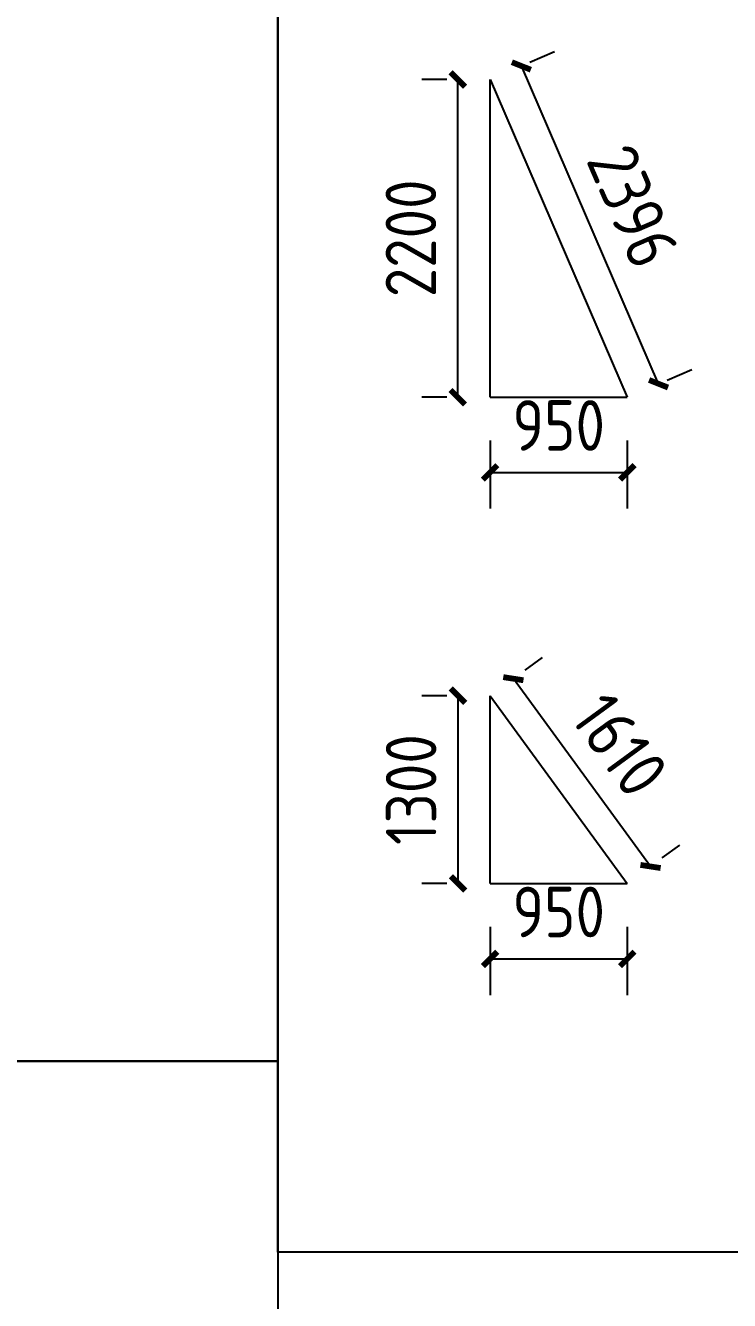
# Model space of a CAD drawing. Extents: x 533809 to 747315, y -17138 to 180511.
# Drawn here: x 649036 to 653911, y 53655 to 62481 of the extents above; entities that cross this region are included whole.
import ezdxf

# ---------------------------------------------------------------- set-up
doc = ezdxf.new("R2010")
doc.units = 0
doc.header["$LTSCALE"] = 1000
doc.header["$MEASUREMENT"] = 0
doc.styles.get("Standard").update_dxf_attribs({"font": 'gbenor.shx', "bigfont": 'gbcbig.shx'})
doc.dimstyles.get("Standard").update_dxf_attribs({"dimscale": 100, "dimtxt": 3.5, "dimasz": 1, "dimexe": 2.5, "dimexo": 3, "dimgap": 1.5, "dimtad": 1, "dimdec": 0, "dimzin": 0, "dimdsep": 46, "dimtxsty": 'Standard', "dimblk": 'ARCHTICK', "dimcen": 0.09, "dimadec": 0, "dimazin": 0, "dimtfac": 1, "dimtdec": 0, "dimtix": 1, "dimtmove": 2, "dimatfit": 3, "dimfxl": 1, "dimtolj": 1, "dimtzin": 0, "dimarcsym": 0})

# ---------------------------------------------------------------- blocks, each defined once
blk = doc.blocks.new('_ArchTick')
at = {"color": 0, "linetype": 'ByBlock', "const_width": 0.4}
blk.add_lwpolyline([(-0.5, -0.5), (0.5, 0.5)], dxfattribs=at)
blk = doc.blocks.new('*D2052')
at = {"color": 0, "lineweight": -2}
for p, q in [((652253.7, 59607.9), (652253.7, 59137.7)), ((653203.7, 59607.9), (653203.7, 59137.7)), ((652253.7, 59387.7), (653203.7, 59387.7))]:
    blk.add_line(p, q, dxfattribs=at)
at = {"layer": 'Defpoints', "color": 0}
for p in [(652253.7, 59907.9), (653203.7, 59907.9), (653203.7, 59387.7)]:
    blk.add_point(p, dxfattribs=at)
at = {"color": 0, "lineweight": -2, "xscale": 100, "yscale": 100, "zscale": 100, "rotation": 180}
blk.add_blockref('_ArchTick', (652253.7, 59387.7), dxfattribs=at)
at = {"color": 0, "lineweight": -2, "xscale": 100, "yscale": 100, "zscale": 100}
blk.add_blockref('_ArchTick', (653203.7, 59387.7), dxfattribs=at)
at = {"color": 0, "insert": (652728.7, 59712.7), "char_height": 350, "attachment_point": 5}
blk.add_mtext('\\A1;950', dxfattribs=at)
blk = doc.blocks.new('*D2055')
at = {"color": 0, "lineweight": -2}
for p, q in [((652253.7, 56242.1), (652253.7, 55769.7)), ((653203.7, 56242.1), (653203.7, 55769.7)), ((652253.7, 56019.7), (653203.7, 56019.7))]:
    blk.add_line(p, q, dxfattribs=at)
at = {"layer": 'Defpoints', "color": 0}
for p in [(652253.7, 56542.1), (653203.7, 56542.1), (653203.7, 56019.7)]:
    blk.add_point(p, dxfattribs=at)
at = {"color": 0, "lineweight": -2, "xscale": 100, "yscale": 100, "zscale": 100, "rotation": 180}
blk.add_blockref('_ArchTick', (652253.7, 56019.7), dxfattribs=at)
at = {"color": 0, "lineweight": -2, "xscale": 100, "yscale": 100, "zscale": 100}
blk.add_blockref('_ArchTick', (653203.7, 56019.7), dxfattribs=at)
at = {"color": 0, "insert": (652728.7, 56344.7), "char_height": 350, "attachment_point": 5}
blk.add_mtext('\\A1;950', dxfattribs=at)
blk = doc.blocks.new('*D2654')
at = {"color": 0, "lineweight": -2}
for p, q in [((651953.7, 62107.9), (651780, 62107.9)), ((652030, 59907.9), (652030, 62107.9)), ((651953.7, 59907.9), (651780, 59907.9))]:
    blk.add_line(p, q, dxfattribs=at)
at = {"layer": 'Defpoints', "color": 0}
for p in [(652030, 62107.9), (652253.7, 62107.9), (652253.7, 59907.9)]:
    blk.add_point(p, dxfattribs=at)
at = {"color": 0, "lineweight": -2, "xscale": 100, "yscale": 100, "zscale": 100}
for p, rotation in [((652030, 62107.9), 90), ((652030, 59907.9), 270)]:
    blk.add_blockref('_ArchTick', p, dxfattribs=dict(at, rotation=rotation))
at = {"color": 0, "insert": (651705, 61007.9), "char_height": 350, "attachment_point": 5, "rotation": 90}
blk.add_mtext('\\A1;2200', dxfattribs=at)
blk = doc.blocks.new('*D2655')
at = {"color": 0, "lineweight": -2}
for p, q in [((652529.2, 62226.8), (652699.4, 62300.3)), ((653419.9, 60001.2), (652469.9, 62201.2)), ((653479.2, 60026.8), (653649.4, 60100.3))]:
    blk.add_line(p, q, dxfattribs=at)
at = {"layer": 'Defpoints', "color": 0}
for p in [(652469.9, 62201.2), (652253.7, 62107.9), (653203.7, 59907.9)]:
    blk.add_point(p, dxfattribs=at)
at = {"color": 0, "lineweight": -2, "xscale": 100, "yscale": 100, "zscale": 100}
for p, rotation in [((652469.9, 62201.2), 113.355564859286), ((653419.9, 60001.2), 293.355564859286)]:
    blk.add_blockref('_ArchTick', p, dxfattribs=dict(at, rotation=rotation))
at = {"color": 0, "insert": (653243.2, 61230.1), "char_height": 350, "attachment_point": 5, "rotation": 293.35556}
blk.add_mtext('\\A1;2396', dxfattribs=at)
blk = doc.blocks.new('*D2656')
at = {"color": 0, "lineweight": -2}
for p, q in [((651953.7, 57842.1), (651781.6, 57842.1)), ((652031.6, 56542.1), (652031.6, 57842.1)), ((651953.7, 56542.1), (651781.6, 56542.1))]:
    blk.add_line(p, q, dxfattribs=at)
at = {"layer": 'Defpoints', "color": 0}
for p in [(652031.6, 57842.1), (652253.7, 57842.1), (652253.7, 56542.1)]:
    blk.add_point(p, dxfattribs=at)
at = {"color": 0, "lineweight": -2, "xscale": 100, "yscale": 100, "zscale": 100}
for p, rotation in [((652031.6, 57842.1), 90), ((652031.6, 56542.1), 270)]:
    blk.add_blockref('_ArchTick', p, dxfattribs=dict(at, rotation=rotation))
at = {"color": 0, "insert": (651706.6, 57192.1), "char_height": 350, "attachment_point": 5, "rotation": 90}
blk.add_mtext('\\A1;1300', dxfattribs=at)
blk = doc.blocks.new('*D2657')
at = {"color": 0, "lineweight": -2}
for p, q in [((652496, 58019.1), (652616.4, 58107.1)), ((653364.5, 56659.6), (652414.5, 57959.6)), ((653446, 56719.1), (653566.4, 56807.1))]:
    blk.add_line(p, q, dxfattribs=at)
at = {"layer": 'Defpoints', "color": 0}
for p in [(652414.5, 57959.6), (652253.7, 57842.1), (653203.7, 56542.1)]:
    blk.add_point(p, dxfattribs=at)
at = {"color": 0, "lineweight": -2, "xscale": 100, "yscale": 100, "zscale": 100}
for p, rotation in [((652414.5, 57959.6), 126.1581854398083), ((653364.5, 56659.6), 306.1581854398083)]:
    blk.add_blockref('_ArchTick', p, dxfattribs=dict(at, rotation=rotation))
at = {"color": 0, "insert": (653151.9, 57501.3), "char_height": 350, "attachment_point": 5, "rotation": 306.15819}
blk.add_mtext('\\A1;1610', dxfattribs=at)

msp = doc.modelspace()

# ---------------------------------------------------------------- linework, layer by layer
for p, q in [((652253.7, 59907.9), (652253.7, 62107.9)), ((652253.7, 62107.9), (653203.7, 59907.9)), ((652253.7, 59907.9), (653203.7, 59907.9)), ((652253.7, 56542.1), (652253.7, 57842.1)), ((652253.7, 57842.1), (653203.7, 56542.1)), ((652253.7, 56542.1), (653203.7, 56542.1))]:
    msp.add_line(p, q)
for points in [[(650784.1, 77362.3), (655157, 77362.3), (655157, 53989.2), (650784.1, 53989.2)], [(640389.1, 62662.3), (650784.1, 62662.3), (650784.1, 55312.3), (640389.1, 55312.3)], [(640389.1, 55312.3), (650784.1, 55312.3), (650784.1, 47962.3), (640389.1, 47962.3)]]:
    msp.add_lwpolyline(points, close=True)

# ---------------------------------------------------------------- dimensions: what is measured, and where the dimension line sits
for p1, p2, distance, picture, middle in [((653203.7, 59907.9), (652253.7, 62107.9), -235.4, '*D2655', (653243.2, 61230.1)), ((652253.7, 59907.9), (652253.7, 62107.9), 223.7, '*D2654', (651705, 61007.9)), ((652253.7, 59907.9), (653203.7, 59907.9), -520.2, '*D2052', (652728.7, 59712.7)), ((653203.7, 56542.1), (652253.7, 57842.1), -199.1, '*D2657', (653151.9, 57501.3)), ((652253.7, 56542.1), (652253.7, 57842.1), 222.1, '*D2656', (651706.6, 57192.1)), ((652253.7, 56542.1), (653203.7, 56542.1), -522.4, '*D2055', (652728.7, 56344.7))]:
    dim = msp.add_aligned_dim(p1=p1, p2=p2, distance=distance, dimstyle='Standard')
    dim.commit()
    dim.dimension.update_dxf_attribs({"geometry": picture, "text_midpoint": middle})

doc.saveas('drawing.dxf')
